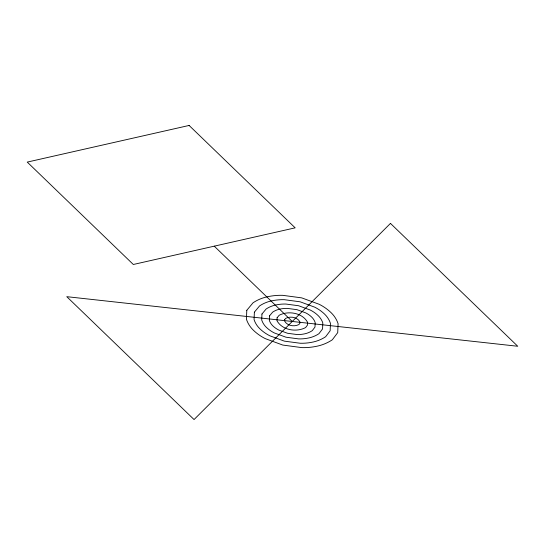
<?xml version="1.0" encoding="UTF-8"?>
<svg xmlns="http://www.w3.org/2000/svg" width="545" height="545" viewBox="0 0 545 545"><rect width="100%" height="100%" fill="white"/><g stroke="black" fill="none" stroke-linecap="round" stroke-linejoin="round"><path stroke-width="0.82" d="M214.246 246.163L292.256 321.468M246.79 310.309L246.435 319.281A35.602 30.52 -15.5 0 0 253.411 330.263A55.76 47.797 -15.5 0 0 265.313 338.649L282.794 345.067L301.828 347.615A55.76 47.797 -15.5 0 0 317.715 346.048A37.803 32.407 -15.5 0 0 332.321 339.787L337.723 332.627L338.084 323.662A35.602 30.52 -15.5 0 0 331.101 312.68A55.76 47.797 -15.5 0 0 319.207 304.294L301.726 297.877L282.692 295.329A55.76 47.797 -15.5 0 0 266.798 296.896A35.602 30.52 -15.5 0 0 253.043 302.795L246.79 310.309M254.365 312.169L254.072 319.642A29.668 25.431 -15.5 0 0 259.89 328.798A46.468 39.833 -15.5 0 0 269.802 335.788L284.367 341.136L300.234 343.255A46.468 39.833 -15.5 0 0 313.47 341.947A31.508 27.005 -15.5 0 0 325.644 336.728L330.147 330.767L330.447 323.301A29.668 25.431 -15.5 0 0 324.629 314.145A46.468 39.833 -15.5 0 0 314.71 307.155L300.145 301.807L284.286 299.689A46.468 39.833 -15.5 0 0 271.042 300.99A29.668 25.431 -15.5 0 0 259.584 305.909L254.365 312.169M261.947 314.029L261.709 320.01A23.735 20.349 -15.5 0 0 266.362 327.334A37.176 31.862 -15.5 0 0 274.292 332.927L285.948 337.198L298.64 338.895A37.176 31.862 -15.5 0 0 309.233 337.852A25.206 21.602 -15.5 0 0 318.968 333.676L322.572 328.908L322.81 322.933A23.735 20.349 -15.5 0 0 318.151 315.609A37.176 31.862 -15.5 0 0 310.221 310.016L298.571 305.738L285.88 304.042A37.176 31.862 -15.5 0 0 275.286 305.091A23.735 20.349 -15.5 0 0 266.117 309.022L261.947 314.029M269.523 315.889L269.346 320.378A17.801 15.26 -15.5 0 0 272.834 325.869A27.884 23.898 -15.5 0 0 278.788 330.059L287.528 333.267L297.039 334.541A27.884 23.898 -15.5 0 0 304.989 333.758A18.905 16.2 -15.5 0 0 312.292 330.624L314.99 327.048L315.173 322.565A17.801 15.26 -15.5 0 0 311.679 317.074A27.884 23.898 -15.5 0 0 305.731 312.885L296.991 309.676L287.474 308.402A27.884 23.898 -15.5 0 0 279.531 309.185A17.801 15.26 -15.5 0 0 272.65 312.135L269.523 315.889M277.105 317.749L276.983 320.739C282.235 330.284 296.446 332.491 305.616 327.572L307.414 325.188L307.53 322.204C302.352 312.755 288.305 310.473 279.19 315.248L277.105 317.749M284.681 319.608L284.619 321.107C287.249 325.876 294.354 326.98 298.933 324.52L299.839 323.328L299.893 321.836C297.304 317.115 290.281 315.971 285.723 318.355L284.681 319.608M390.465 223.396L194.054 419.548L66.769 296.678L517.75 346.266L390.465 223.396M189.101 125.452L27.25 162.097L133.321 264.488L295.172 227.844L189.101 125.452"/></g></svg>
